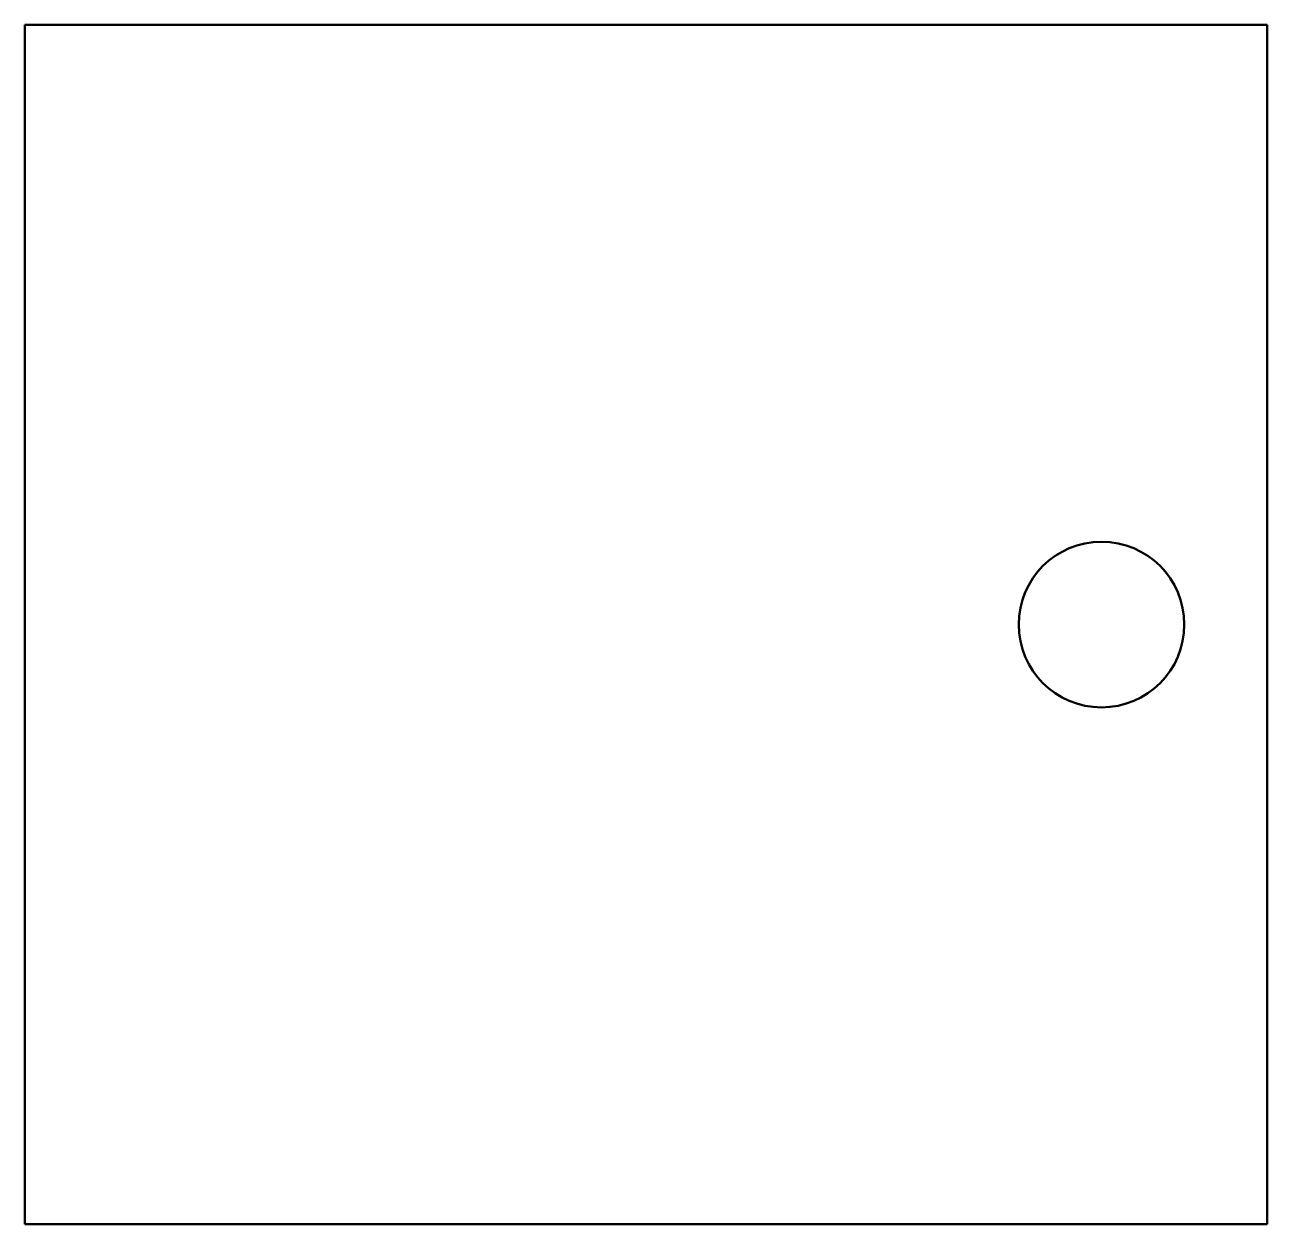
# Model space of a CAD drawing. Header units: millimetres. Extents: x 0 to 150, y 0 to 145.
import ezdxf

# ---------------------------------------------------------------- set-up
doc = ezdxf.new("R2010")
doc.units = ezdxf.units.MM
doc.layers.add('IV_INTERIOR_PROFILES', color=7, linetype='Continuous', lineweight=50)
doc.layers.add('IV_OUTER_PROFILE', color=7, linetype='Continuous', lineweight=50)

msp = doc.modelspace()

# ---------------------------------------------------------------- linework, layer by layer
at = {"layer": 'IV_INTERIOR_PROFILES'}
msp.add_circle((130, 72.38), 10, dxfattribs=at)
at = {"layer": 'IV_OUTER_PROFILE'}
for p, q in [((0, 0), (0, 144.77)), ((150, 144.77), (0, 144.77)), ((150, 0), (150, 144.77)), ((0, 0), (150, 0))]:
    msp.add_line(p, q, dxfattribs=at)

doc.saveas('drawing.dxf')
